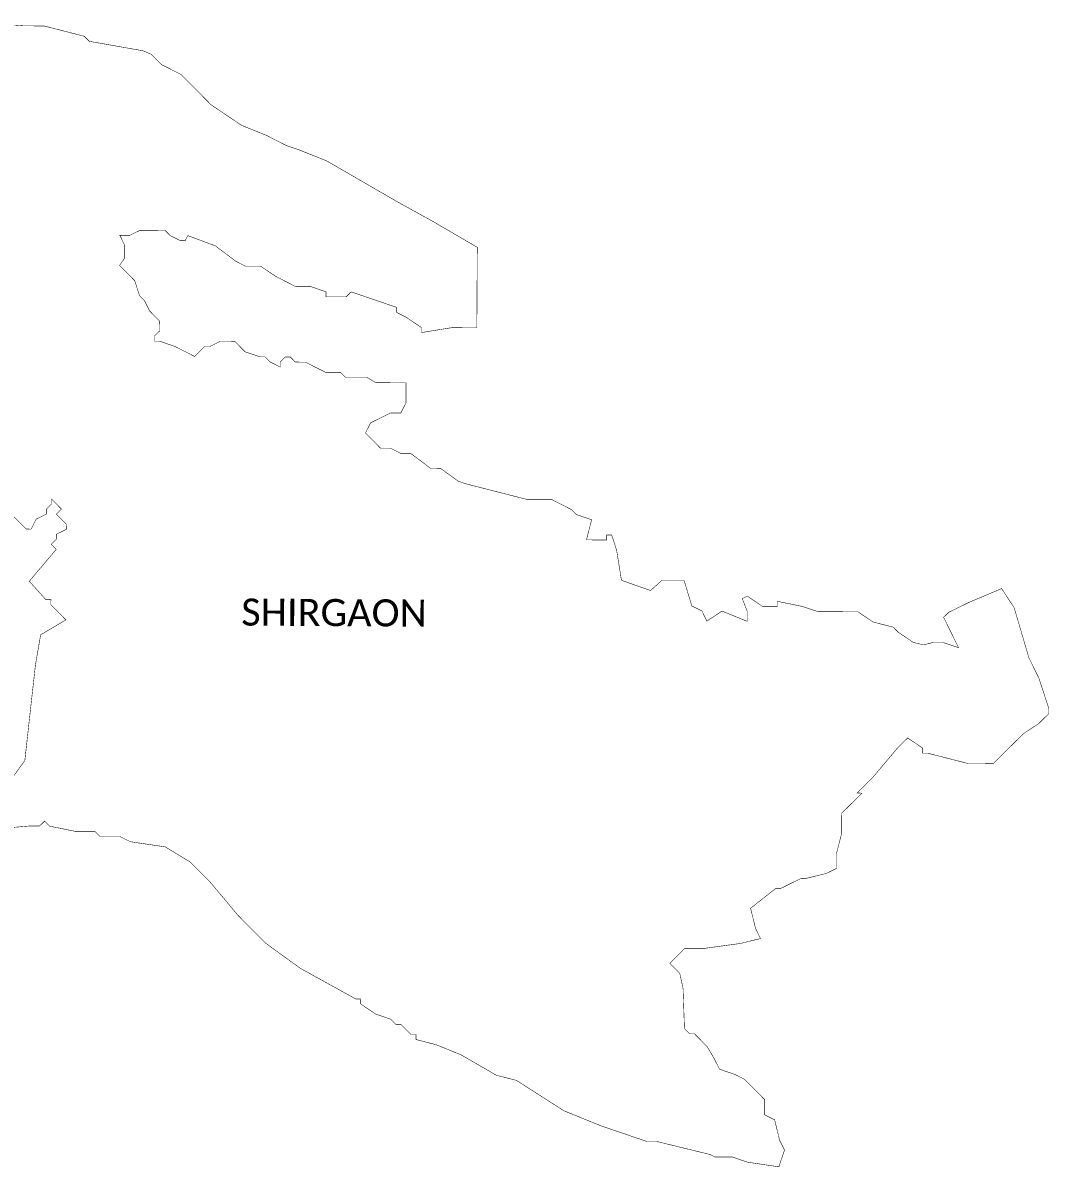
# Model space of a CAD drawing. Header units: metres. Extents: x 314067 to 321950, y 1880778 to 1885956.
# Drawn here: x 318009 to 321950, y 1880778 to 1885175 of the extents above; entities that cross this region are included whole.
import ezdxf

# ---------------------------------------------------------------- set-up
doc = ezdxf.new("R2010")
doc.units = ezdxf.units.M
doc.layers.add('VILLAGE NAME', color=250, linetype='Continuous')
doc.styles.get("Standard").update_dxf_attribs({"font": 'simplex.shx'})

msp = doc.modelspace()

# ---------------------------------------------------------------- linework, layer by layer
at = {"color": 6, "const_width": 2, "flags": 128}
for points in [[(317877.6, 1885173.8), (318012.9, 1885163.4), (318090.2, 1885163), (318244.7, 1885123.4), (318263.9, 1885104), (318412.8, 1885077.7), (318470.2, 1885067.6), (318500.9, 1885054.5), (318539.4, 1885015.6), (318616.5, 1884976.5), (318731.9, 1884859.8), (318755.4, 1884844), (318815.8, 1884803.3), (318847.5, 1884781.8), (318940.3, 1884744.1), (318945.3, 1884742), (318957.2, 1884735.9), (318973.3, 1884727.8), (319021.2, 1884703.4), (319040.9, 1884696.8), (319066.3, 1884688.2), (319175.7, 1884644.6), (319226.9, 1884614.9), (319356.1, 1884540.1), (319445.6, 1884488.3), (319579.7, 1884414.2), (319754.1, 1884312.5), (319752.4, 1884003), (319655.7, 1884003.6), (319539.6, 1883984.9), (319539.6, 1884004.2), (319481.8, 1884043.2), (319443.3, 1884062.8), (319443.4, 1884082.2), (319269.6, 1884141.1), (319250.1, 1884121.9), (319172.8, 1884122.3), (319172.9, 1884141.7), (319115, 1884161.3), (319056.9, 1884161.3), (318979.8, 1884200.8), (318922, 1884239.8), (318863.9, 1884239.8), (318825.3, 1884259.7), (318748.3, 1884318.1), (318642.1, 1884357.4), (318632.3, 1884338.1), (318613, 1884338.1), (318574.4, 1884357.8), (318555.2, 1884377.2), (318458.5, 1884377.7), (318419.7, 1884358.6), (318381, 1884358.8), (318400.1, 1884320), (318399.9, 1884271.7), (318380.4, 1884242.8), (318438.1, 1884184.4), (318457.1, 1884126.3), (318476.3, 1884106.8), (318495.5, 1884068), (318533.9, 1884029.2), (318533.7, 1883990.5), (318514.2, 1883971.2), (318514.1, 1883951.9), (318533.5, 1883951.8), (318591.4, 1883932.1), (318668.6, 1883893), (318707.5, 1883931.5), (318726.8, 1883931.4), (318765.6, 1883950.5), (318823.6, 1883950.2), (318862.1, 1883911.2), (318920, 1883891.6), (318939.4, 1883891.5), (318958.6, 1883872.1), (318997.2, 1883852.5), (318997.2, 1883871.9), (319016.8, 1883891.1), (319036.1, 1883891), (319055.3, 1883871.5), (319094, 1883871.3), (319171.2, 1883832.2), (319229.2, 1883831.9), (319248.4, 1883812.4), (319331.3, 1883812), (319364.5, 1883792.3), (319480.4, 1883791.7), (319480, 1883714.4), (319460.4, 1883675.8), (319421.7, 1883676.1), (319344.2, 1883637.8), (319324.6, 1883599.2), (319382.3, 1883540.8), (319421, 1883540.6), (319459.6, 1883521.1), (319498.3, 1883520.9), (319575.3, 1883462.4), (319614, 1883462.2), (319681.5, 1883413.5), (319710.4, 1883403.7), (319728.4, 1883399.1), (319750, 1883393.5), (319805.1, 1883379.4), (319942.2, 1883344.4), (320038.9, 1883343.8), (320116.1, 1883304.7), (320135.3, 1883285.3), (320193.2, 1883265.6), (320173.5, 1883188.3), (320250.8, 1883187.9), (320250.9, 1883207.2), (320270.3, 1883207.2), (320289.3, 1883149), (320308, 1883032.8), (320419.5, 1882993.7), (320462.7, 1883032), (320548.5, 1883032), (320578.2, 1882934.6), (320616.8, 1882915.1), (320635.9, 1882876.3), (320694.2, 1882914.6), (320790.7, 1882875.4), (320790.9, 1882914.1), (320771.9, 1882962.5), (320791.2, 1882972.1), (320849, 1882933.1), (320907.1, 1882932.8), (320907.2, 1882952.1), (321003.8, 1882932.3), (321061.7, 1882912.6), (321216.4, 1882911.8), (321274.3, 1882872.7), (321351.6, 1882853), (321370.8, 1882833.5), (321428.6, 1882794.5), (321467.2, 1882784.7), (321506, 1882794.1), (321544.7, 1882793.8), (321602.6, 1882774.2), (321545.2, 1882890.6), (321564.6, 1882909.8), (321642.2, 1882948), (321768, 1883001.1), (321816.2, 1882927.8), (321873.2, 1882734), (321911.4, 1882656.4), (321949.4, 1882540.2), (321949.3, 1882520.8), (321910.5, 1882482.4), (321852.2, 1882444), (321735.5, 1882328.6), (321638.8, 1882329.1), (321484.3, 1882368.6), (321464.9, 1882368.7), (321464.9, 1882388.1), (321407.2, 1882427.1), (321368.3, 1882388.6), (321319.7, 1882330.9), (321271, 1882273.1), (321212.6, 1882215.4), (321232, 1882215.3), (321154.1, 1882138.3), (321153.7, 1882060.9), (321134, 1881983.7), (321133.7, 1881925.7), (321094.8, 1881906.6), (321017.4, 1881887.6), (320998, 1881887.7), (320920.5, 1881849.5), (320901.1, 1881849.5), (320804, 1881772.8), (320822.9, 1881695.2), (320842, 1881656.5), (320764.5, 1881637.5), (320629, 1881619), (320551.7, 1881619), (320493.5, 1881561.5), (320531.8, 1881522.8), (320544.5, 1881464.7), (320549.9, 1881309.9), (320569.2, 1881290.5), (320588.5, 1881290.4), (320636.6, 1881241.7), (320661.9, 1881199.1), (320684.5, 1881154.4), (320742.4, 1881134.8), (320781, 1881115.2), (320857.9, 1881037.4), (320857.6, 1880979.4), (320896.2, 1880959.8), (320915.1, 1880882.3), (320934.2, 1880843.5), (320912.4, 1880779.3), (320791.9, 1880797.2), (320734, 1880816.9), (320666.3, 1880817.3), (320647, 1880827), (320444.2, 1880876.5), (320405.6, 1880876.8), (320260.8, 1880925.9), (320231.9, 1880935.7), (320101.6, 1880988.7), (320087.2, 1880994.5), (319904.2, 1881111.6), (319826.9, 1881131.3), (319692.1, 1881209.5), (319595.6, 1881248.7), (319518.4, 1881268.5), (319518.5, 1881287.8), (319499.1, 1881287.9), (319460.7, 1881326.8), (319441.4, 1881326.9), (319422.2, 1881346.3), (319364.3, 1881366), (319306.5, 1881405), (319306.6, 1881424.3), (319287.2, 1881424.4), (319233.1, 1881454.4), (319075.2, 1881541.6), (319045.5, 1881563.1), (318983, 1881608.3), (318940.4, 1881639.1), (318834.7, 1881746), (318772.3, 1881820.6), (318729.1, 1881872.3), (318652.1, 1881950.1), (318555.8, 1882008.6), (318420.6, 1882028.7), (318382, 1882048.3), (318304.7, 1882048.7), (318285.4, 1882068.2), (318208.1, 1882068.6), (318111.5, 1882088.5), (318092.3, 1882107.9), (318072.9, 1882088.7), (318034.2, 1882088.9), (317912.1, 1882078.5)], [(317821.4, 1882070.8), (318016.3, 1882340.4), (318057, 1882707.5), (318077, 1882823.4), (318174, 1882880.9), (318116.3, 1882939.2), (318116.5, 1882958.6), (318097.1, 1882958.7), (318033.5, 1883029.4), (318136.9, 1883151.8), (318117.7, 1883171.2), (318137.1, 1883190.4), (318137.2, 1883209.8), (318176, 1883228.9), (318176.1, 1883248.3), (318137.7, 1883287.2), (318157.1, 1883306.4), (318118.6, 1883345.2), (318118.5, 1883325.9), (318099.1, 1883306.7), (318099, 1883287.3), (318060.2, 1883268.3), (318040.6, 1883229.7), (318021.3, 1883229.8), (317906, 1883346.4)]]:
    msp.add_lwpolyline(points, dxfattribs=at)

# ---------------------------------------------------------------- texts
at = {"layer": 'VILLAGE NAME', "insert": (318848, 1882963), "char_height": 104.042, "attachment_point": 1, "rotation": 359.6762}
msp.add_mtext_dynamic_manual_height_columns('{\\fCalibri|b0|i0|c0|p34;SHIRGAON}', width=1306.667, gutter_width=520.2, heights=[0], dxfattribs=at)

doc.saveas('drawing.dxf')
